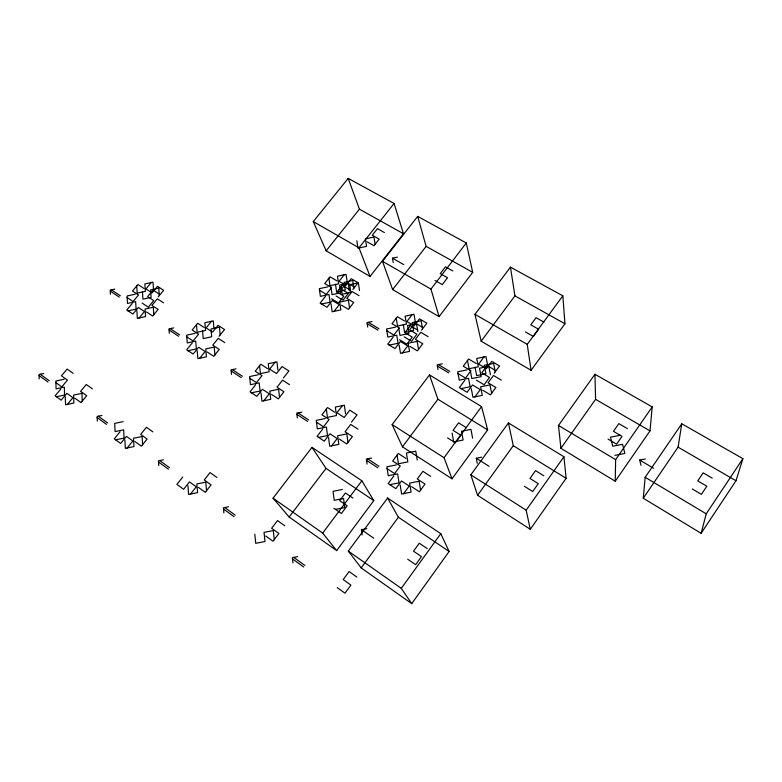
<?xml version="1.0" encoding="UTF-8"?>
<svg xmlns="http://www.w3.org/2000/svg" width="782" height="782" viewBox="0 0 782 782"><rect width="100%" height="100%" fill="white"/><g stroke="black" fill="none" stroke-linecap="round" stroke-linejoin="round"><path stroke-width="1.17" d="M615.239 481.233L615.63 459.63L652.208 406.923L594.955 374.275L558.485 425.457L560.909 448.291L615.239 481.233L650.008 430.882L652.208 406.923M643.263 498.222L645.16 477.294L681.777 423.785L742.9 458.653L735.989 480.735L701.131 533.304L643.263 498.222L678.072 447.157L681.777 423.785M701.131 533.304L706.224 513.813L742.9 458.653M530.284 529.297L566.109 478.291L563.93 456.747L508.427 422.954L470.832 474.84L477.577 495.299L530.284 529.297L526.178 510.187L470.832 474.84M560.909 448.291L595.591 399.338L594.955 374.275M526.178 510.187L563.93 456.747M411.733 603.636L449.132 551.476L440.784 533.666L387.608 498.026L348.322 551.124L361.176 567.918L411.733 603.636L401.283 588.377L348.322 551.124M477.577 495.299L513.275 445.711L508.427 422.954M401.283 588.377L440.784 533.666M452.025 478.819L487.645 429.905L481.565 406.601L429.484 374.901L392.144 424.597L402.456 446.835L452.025 478.819L444.049 457.734L392.144 424.597M531.066 370.287L564.956 323.758L562.835 295.821L510.441 267.151L474.967 314.354L481.165 341.196L531.066 370.287L527.234 344.344L562.835 295.821M444.049 457.734L481.565 406.601M361.176 567.918L398.39 517.225L387.608 498.026M403.522 493.765L409.211 486.042L401.508 480.969L395.819 488.652L388.165 483.569L393.845 475.915M474.83 396.992L480.275 389.612L472.514 384.94L467.079 392.29L459.376 387.608L464.811 380.296M494.165 373.258L499.551 365.956L491.77 361.382L486.394 368.654L478.672 364.08L484.048 356.836M336.671 550.606L373.786 500.617L361.861 480.783L311.979 447.363L273.055 498.183L289.135 517.019L336.671 550.606L322.692 533.099L273.055 498.183M402.456 446.835L437.91 399.24L429.484 374.901M481.165 341.196L514.927 295.879L510.441 267.151M322.692 533.099L361.861 480.783M439.064 316.651L472.709 272.341L466.287 242.987L417.676 216.389L382.496 261.305L392.632 289.584L439.064 316.651L430.95 289.105L382.496 261.305M289.135 517.019L326.035 468.389L311.979 447.363M331.539 445.975L337.179 438.565L329.926 433.775L324.286 441.156L317.072 436.366L322.712 429.015M402.329 353.014L407.735 345.918L400.423 341.509L395.018 348.577L387.755 344.168L393.151 337.13M351.47 422.172L357.051 414.841L349.769 410.149L344.197 417.451L336.964 412.759L342.526 405.487M421.478 330.19L426.825 323.162L419.494 318.851L414.147 325.84L406.865 321.519L412.202 314.56M430.95 289.105L466.287 242.987M392.632 289.584L426.141 246.369L417.676 216.389M370.062 276.427L403.492 233.75L394.069 203.467L348.185 178.364L313.279 221.589L326.162 250.836L370.062 276.427L358.977 247.806L313.279 221.589M190.407 494.214L196.253 486.775L189.469 481.878L183.643 489.288L176.908 484.39L182.734 477.01M263.681 400.912L269.272 393.796L262.42 389.28L256.838 396.366L250.035 391.85L255.616 384.783M333.904 311.5L339.261 304.667L332.35 300.503L326.993 307.306L320.121 303.142L325.478 296.368M283.387 378.019L288.92 370.971L282.038 366.543L276.515 373.561L269.682 369.133L275.205 362.144M352.848 289.516L358.156 282.752L351.226 278.675L345.918 285.41L339.036 281.325L344.334 274.619M358.977 247.806L394.069 203.467M326.162 250.836L359.427 209.185L348.185 178.364M219.068 336.309L224.551 329.525L218.051 325.341L212.577 332.096L206.116 327.912L211.59 321.177M127.065 448.115L132.842 440.97L126.44 436.346L120.672 443.462L114.309 438.839L120.076 431.752M199.596 358.361L205.138 351.509L198.667 347.237L193.125 354.07L186.693 349.798L192.225 342.995M67.213 404.568L72.921 397.686L66.871 393.317L61.172 400.169L55.16 395.79L60.859 388.967M138.991 318.127L144.475 311.519L138.346 307.473L132.862 314.051L126.772 310.014L132.246 303.455M158.218 296.857L163.653 290.308L157.495 286.349L152.07 292.869L145.951 288.9L151.376 282.41M114.798 289.105L110.233 290.112L110.438 294.286M135.208 294.198L127.075 295.997L127.486 303.436L135.648 301.637L136.097 309.115L127.906 310.913M393.199 262.469L392.476 258.177L397.383 257.102M327.912 286.818L319.32 288.675L320.366 296.349L328.987 294.482L330.072 302.204L321.422 304.071M173.731 327.883L169.01 328.899L169.323 333.249M195.07 333.357L186.663 335.175L187.279 342.936L195.715 341.128L196.37 348.938L187.905 350.747M43.724 373.522L39.1 374.519L39.188 378.918M64.104 379.25L55.874 381.01L56.069 388.859L64.329 387.11L64.564 395.008L56.275 396.767M372.027 321.529L367.041 322.595L367.726 327.081M395.428 327.169L386.523 329.046L387.823 337.071L396.757 335.195L398.087 343.269L389.123 345.145M235.978 368.84L231.101 369.866L231.531 374.412M258.334 374.734L249.624 376.562L250.465 384.685L259.204 382.857L260.074 391.029L251.305 392.847M101.895 415.467L97.115 416.464L97.3 421.058M123.224 421.625L114.7 423.385L115.101 431.596L123.644 429.836L124.074 438.096L115.501 439.865M442.348 363.806L437.177 364.871L438.018 369.583M466.903 369.896L457.675 371.792L459.249 380.189L468.516 378.293L470.129 386.758L460.833 388.654M301.842 412.173L296.779 413.199L297.356 417.959M325.273 418.526L316.251 420.364L317.336 428.868L326.397 427.031L327.521 435.594L318.43 437.421M163.409 459.816L158.453 460.813L158.766 465.632M371.626 458.086L366.377 459.122L367.1 464.117M396.239 464.948L386.875 466.795L388.243 475.71L397.637 473.872L399.045 482.856L389.612 484.693M228.559 506.785L223.427 507.792L223.877 512.836M477.245 463.315L476.287 458.232L481.702 457.167M342.35 489.493L333.044 491.311L334.227 500.314L343.562 498.496L344.784 507.557L335.41 509.375M620.361 435.242L610.498 437.167L612.697 446.239L622.589 444.313L624.838 453.452L614.906 455.368M640.996 465.27L639.686 460.031L645.346 458.946M362.154 534.927L361.421 529.678L366.797 528.652M297.698 556.628L292.37 557.634L292.957 562.932M359.427 209.185L403.492 233.75M426.141 246.369L472.709 272.341M514.927 295.879L564.956 323.758M384.382 232.537L377.471 228.657L372.291 235.216L379.192 239.116L373.992 245.724L367.09 241.794M452.768 270.924L445.457 266.828L440.246 273.632L447.539 277.757L442.299 284.609L435.007 280.455M543.871 322.076L536.022 317.668L530.773 324.813L538.612 329.242L533.334 336.436L525.494 331.969M392.476 258.177L403.776 264.619M474.967 314.354L527.234 344.344M595.591 399.338L650.008 430.882M678.072 447.157L735.989 480.735M627.389 428.614L618.845 423.629L613.45 431.341L621.993 436.356L616.578 444.137L608.044 439.083M712.236 478.144L703.145 472.836L697.74 480.891L706.83 486.228L701.395 494.351L692.314 488.965M353.679 286.623L346.758 282.527L341.441 289.272L348.361 293.397L343.034 300.19L336.113 296.046M422.27 327.169L414.939 322.839L409.592 329.848L416.914 334.207L411.537 341.265L404.226 336.876M494.908 370.111L487.137 365.526L481.751 372.809L489.512 377.432L484.107 384.773L476.346 380.12M639.686 460.031L653.703 468.35M336.886 280.875L330.043 276.818L324.735 283.514L331.568 287.6L326.241 294.345L319.408 290.239M404.617 321.031L397.383 316.739L392.026 323.699L399.26 328.01L393.884 335.019L386.66 330.678M476.316 363.552L468.653 359.006L463.267 366.23L470.93 370.805L465.515 378.097L457.861 373.493M349.124 289.389L342.213 285.283L336.895 292.038L343.797 296.163L338.459 302.966L331.558 298.812M417.598 330.024L410.286 325.683L404.92 332.702L412.231 337.071L406.855 344.129L399.543 339.73M359.075 295.684L352.105 291.539L346.778 298.333L353.747 302.497L348.401 309.34L341.431 305.146M428.135 336.68L420.765 332.301L415.398 339.349L422.769 343.757L417.383 350.864L410.012 346.426M501.301 380.111L493.471 375.468L488.076 382.799L495.896 387.471L490.47 394.871L482.66 390.159M558.485 425.457L615.63 459.63M645.16 477.294L706.224 513.813M368.283 322.321L378.987 328.772M438.467 364.608L449.806 371.44M367.208 323.709L377.911 330.17M437.392 366.044L448.721 372.887M437.91 399.24L487.645 429.905M513.275 445.711L566.109 478.291M466.385 427.695L458.584 422.857L453.061 430.354L460.862 435.232L455.32 442.788L447.529 437.881M543.832 475.788L535.543 470.637L529.981 478.457L538.27 483.638L532.698 491.516L524.409 486.296M476.287 458.232L489.082 466.297M159.205 294.052L153.057 290.073L147.622 296.603L153.761 300.611L148.306 307.179L142.168 303.152M143.986 288.46L137.915 284.511L132.49 291.002L138.551 294.97L133.096 301.5L127.036 297.502M204.063 327.433L197.65 323.269L192.167 330.004L198.569 334.188L193.066 340.962L186.663 336.749M267.532 368.615L260.758 364.217L255.215 371.206L261.99 375.624L256.437 382.662L249.663 378.205M334.706 412.202L327.531 407.539L321.94 414.802L329.114 419.494L323.513 426.806L316.339 422.085M405.907 458.399L398.292 453.462L392.662 461.018L400.276 465.984L394.617 473.599L387.012 468.594M163.565 302.829L157.377 298.812L151.923 305.381L158.111 309.428L152.637 316.045L146.459 311.979M224.776 342.594L218.246 338.352L212.733 345.165L219.263 349.437L213.74 356.309L207.21 352.008M289.487 384.636L282.576 380.14L277.024 387.227L283.925 391.743L278.353 398.879L271.442 394.333M358.009 429.152L350.688 424.391L345.087 431.752L352.408 436.542L346.778 443.961L339.456 439.142M430.687 476.355L422.915 471.311L417.265 478.975L425.037 484.058L419.367 491.79L411.606 486.678M111.367 289.868L120.35 295.782M170.193 328.645L179.674 334.901M232.313 369.612L242.342 376.22M298.04 412.945L308.655 419.944M367.687 458.858L378.947 466.287M110.282 291.158L119.265 297.082M169.088 329.984L178.57 336.25M231.208 371L241.227 377.618M296.916 414.392L307.531 421.4M366.553 460.373L377.814 467.802M326.035 468.389L373.786 500.617M398.39 517.225L449.132 551.476M352.926 498.075L345.439 492.992L339.681 500.656L347.169 505.778L341.392 513.5L333.914 508.339M427.265 548.622L419.308 543.207L413.512 551.202L421.469 556.647L415.653 564.702L407.696 559.218M361.421 529.678L373.698 538.153M73.107 373.337L67.115 369.075L61.465 375.829L67.448 380.12L61.778 386.914L55.796 382.603M92.384 388.85L86.284 384.5L80.605 391.342L86.704 395.712L81.005 402.603L74.906 398.204M152.871 431.889L146.41 427.295L140.672 434.401L147.124 439.025L141.356 446.18L134.915 441.527M216.888 477.45L210.045 472.582L204.239 479.972L211.081 484.869L205.255 492.318L198.423 487.382M284.756 525.748L277.493 520.577L271.637 528.28L278.891 533.48L273.006 541.232L265.763 536.002M356.827 577.048L349.114 571.554L343.21 579.579L350.913 585.102L344.979 593.196L337.277 587.634M40.253 374.265L49.119 380.668M98.307 416.21L107.672 422.974M159.694 460.569L169.606 467.724M224.717 507.538L235.226 515.133M293.7 557.38L304.853 565.445M39.12 375.614L47.985 382.027M97.164 417.608L106.518 424.382M158.531 462.015L168.443 469.19M223.544 509.053L234.053 516.658M292.517 558.954L303.67 567.028M495.25 371.802L493.55 363.395L484.273 365.302L485.935 373.708L476.649 375.604L475.006 367.208M490.451 374.754L488.77 366.338L479.493 368.244L481.145 376.65L471.849 378.556L470.236 370.14M487.587 364.92L485.915 356.572L476.688 358.479L478.32 366.826L469.073 368.723L467.47 360.385M491.673 393.454L489.972 384.92L480.627 386.816L482.298 395.35L472.934 397.246L471.302 388.713M472.611 438.164L470.95 429.357L461.507 431.244L463.13 440.041L453.677 441.908L452.084 433.12M422.554 328.782L421.136 320.757L412.192 322.653L413.58 330.669L404.617 332.555L403.268 324.54M417.881 331.636L416.483 323.601L407.539 325.498L408.908 333.523L399.954 335.41L398.615 327.384M415.389 322.262L414.001 314.296L405.096 316.182L406.454 324.149L397.53 326.035L396.21 318.069M418.565 349.505L417.158 341.363L408.155 343.249L409.533 351.392L400.511 353.269L399.162 345.126M417.246 460.051L415.78 451.194L406.415 453.042L407.842 461.908L398.458 463.755L397.06 454.899M420.618 490.314L419.123 481.253L409.641 483.1L411.097 492.161L401.606 493.999L400.179 484.938M375.125 244.453L373.923 237.024L365.38 238.911L366.562 246.35L358 248.236L356.856 240.797M359.525 290.523L358.352 282.83L349.691 284.707L350.835 292.39L342.174 294.267L341.05 286.574M353.914 288.157L352.76 280.494L344.129 282.37L345.253 290.034L336.602 291.911L335.507 284.237M349.358 290.933L348.215 283.25L339.584 285.127L340.698 292.8L332.047 294.667L330.972 286.994M347.198 281.97L346.064 274.355L337.472 276.222L338.577 283.846L329.965 285.713L328.89 278.099M349.564 308.03L348.42 300.239L339.73 302.106L340.844 309.897L332.145 311.764L331.06 303.973M345.536 413.688L344.354 405.242L335.322 407.09L336.475 415.535L327.433 417.373L326.309 408.927M348.01 442.544L346.807 433.902L337.677 435.74L338.841 444.381L329.701 446.209L328.557 437.578M277.893 369.954L276.965 361.89L268.255 363.718L269.155 371.782L260.426 373.61L259.556 365.556M279.565 397.51L278.617 389.27L269.81 391.098L270.728 399.338L261.902 401.156L261.022 392.916M274.287 539.756L273.319 530.587L264.052 532.366L264.99 541.535L255.714 543.314L254.805 534.155M220.162 334.95L219.439 327.189L210.993 329.007L211.687 336.768L203.222 338.586L202.558 330.825M213.985 328.635L213.281 320.923L204.864 322.741L205.539 330.454L197.113 332.272L196.468 324.559M214.942 354.989L214.229 347.11L205.725 348.928L206.409 356.807L197.885 358.615L197.23 350.737M206.516 490.891L205.803 482.162L196.869 483.941L197.563 492.67L188.618 494.439L187.954 485.71M159.303 295.547L158.795 288.108L150.623 289.917L151.112 297.346L142.93 299.154L142.461 291.715M153.507 289.536L153.008 282.146L144.865 283.954L145.344 291.344L137.192 293.142L136.742 285.753M153.819 314.775L153.311 307.238L145.09 309.037L145.569 316.573L137.339 318.372L136.889 310.835M142.607 444.811L142.119 436.483L133.497 438.252L133.957 446.581L125.335 448.35L124.895 440.012M82.227 401.293L81.944 393.317L73.616 395.076L73.879 403.043L65.541 404.802L65.307 396.836"/></g></svg>
